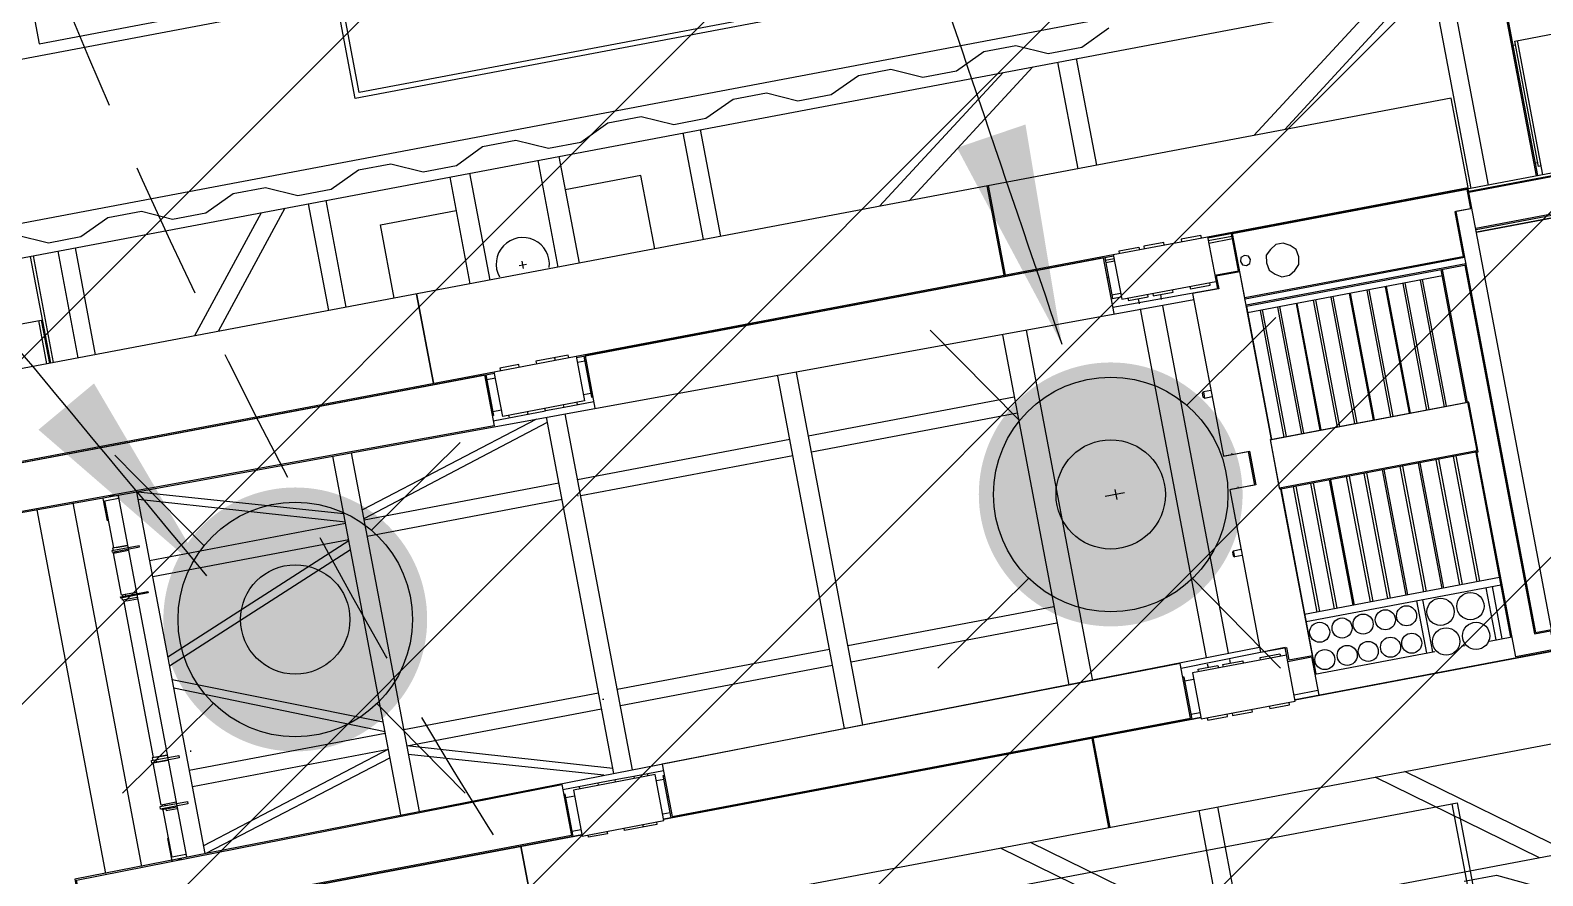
# Model space of a CAD drawing. Extents: x 407440 to 411585, y 6041728 to 6045069.
# Drawn here: x 408296.6 to 408365.4, y 6044236.2 to 6044274.6 of the extents above; entities that cross this region are included whole.
import ezdxf

# ---------------------------------------------------------------- set-up
doc = ezdxf.new("R2010")
doc.units = 0
doc.header["$LTSCALE"] = 5
doc.linetypes.add('foc-TIELINE', pattern=[1.875, 1.25, -0.625])
doc.layers.add('C-WS-T', color=13, linetype='Continuous', lineweight=9)
for name, color, linetype in [('L-MON', 1, 'Continuous'), ('P-BUFFER-PURPLE', 187, 'foc-TIELINE'), ('P-PROPOSED-EXISTING-H', 59, 'Continuous'), ('T-TIE', 201, 'foc-TIELINE')]:
    doc.layers.add(name, color=color, linetype=linetype)
doc.styles.add('80CG', font='ARIALN.TTF', dxfattribs={"height": 10})
doc.dimstyles.new('Compass 5 000', dxfattribs={"dimscale": 5, "dimtxt": 9, "dimasz": 2, "dimexe": 0.2, "dimexo": 0.0625, "dimgap": 0.5, "dimtad": 0, "dimtih": 1, "dimtoh": 1, "dimzin": 0, "dimdsep": 46, "dimtxsty": '80CG', "dimcen": 0.1, "dimse1": 1, "dimse2": 1, "dimclrd": 256, "dimclrt": 256, "dimaunit": 1, "dimadec": 4, "dimazin": 0, "dimtfac": 0.06, "dimtofl": 0, "dimtmove": 0, "dimatfit": 1, "dimfxl": 0.2, "dimtolj": 1, "dimtzin": 0, "dimlwd": -1, "dimarcsym": 0})

# ---------------------------------------------------------------- blocks, each defined once
blk = doc.blocks.new('P-RIG-877')
at = {"layer": 'T-TIE', "linetype": 'ByBlock', "lineweight": 25}
for points in [[(-3.961, 7.348), (-4.271, 7.348), (-4.271, -9.816), (-3.961, -9.816)], [(4.259, 7.348), (3.961, 7.348), (3.961, -9.816), (4.259, -9.816)], [(-2.135, 3.651), (-1.952, 3.651)], [(-1.814, 2.032), (-1.883, 2.021), (-1.929, 1.975), (-1.963, 1.917), (-1.963, 1.848), (-1.929, 1.791), (-1.883, 1.745), (-1.814, 1.734), (-1.745, 1.745), (-1.699, 1.791), (-1.665, 1.848), (-1.665, 1.917), (-1.699, 1.975), (-1.745, 2.021)], [(-1.871, 1.596), (-1.906, 1.584), (-1.917, 1.55), (-1.906, 1.515), (-1.871, 1.504), (-1.837, 1.515), (-1.825, 1.55), (-1.837, 1.584)], [(1.619, 0.287), (1.642, -4.512), (2.124, -4.512), (2.124, 0.287)], [(2.135, 0.379), (2.135, -4.592)], [(-5.74, 0.046), (-9.54, 0.046), (-9.54, -12.284), (-5.74, -12.284)], [(-1.734, -5.35), (-2.147, -5.35), (-2.147, -4.592), (-1.734, -4.592)], [(1.722, -5.35), (2.147, -5.35), (2.147, -4.592), (1.722, -4.592)], [(-1.665, -5.442), (-1.699, -9.942), (-2.135, -9.942), (-2.135, -5.442)], [(2.124, -5.442), (2.124, -9.942), (1.688, -9.942), (1.653, -5.442)], [(-5.844, -7.577), (-9.449, -7.577), (-9.449, -8.863), (-5.844, -8.863)], [(-1.183, -9.07), (-1.183, -8.817), (-1.194, -8.817), (-1.194, -9.07)], [(-0.758, -9.07), (-0.769, -9.07), (-0.769, -8.817), (-0.758, -8.817)], [(0.746, -8.817), (0.769, -8.817), (0.769, -9.07), (0.746, -9.07)], [(1.171, -9.07), (1.171, -8.817), (1.194, -8.817), (1.194, -9.07)]]:
    blk.add_lwpolyline(points, close=True, dxfattribs=at)
for points in [[(-4.179, -9.391), (-4.053, -9.116), (-4.053, -8.817), (-4.179, -8.542), (-4.179, -8.232), (-4.053, -7.968), (-4.053, -7.658), (-4.179, -7.382), (-4.179, -7.084), (-4.053, -6.808), (-4.053, -6.498), (-4.179, -6.223), (-4.179, -5.924), (-4.053, -5.649), (-4.053, -5.339), (-4.179, -5.074), (-4.179, -4.765), (-4.053, -4.489), (-4.053, -4.19), (-4.179, -3.915), (-4.179, -3.605), (-4.053, -3.329), (-4.053, -3.031), (-4.179, -2.755), (-4.179, -2.445), (-4.053, -2.181), (-4.053, -1.871), (-4.179, -1.596), (-4.179, -1.297), (-4.053, -1.022), (-4.053, -0.712), (-4.179, -0.436), (-4.179, -0.138), (-4.053, 0.138), (-4.053, 0.448), (-4.179, 0.723)], [(4.041, 2.457), (4.041, 2.755), (4.179, 3.031)], [(-1.47, 6.027), (-1.47, 6.016), (-1.734, 6.016), (-1.734, 3.662), (-1.734, 6.096), (-2.135, 6.096), (-2.135, 1.251)], [(1.607, 1.022), (1.676, -9.954), (2.135, -9.954), (2.135, -5.35), (2.135, -9.954), (2.962, -9.954), (2.962, 3.662), (2.135, 3.662), (2.135, 1.251), (2.135, 6.096)], [(-2.112, 3.662), (-2.112, 5.958), (-1.757, 5.958), (-1.757, 3.662)], [(-2.101, 5.958), (-2.101, 3.662)], [(-1.768, 5.958), (-1.768, 3.662)], [(-2.216, 4.351), (-2.216, 4.328), (-3.375, 4.328), (-3.375, 4.696), (-2.216, 4.696), (-2.216, 4.673)], [(-2.135, 4.305), (-3.961, 4.305)], [(-2.135, 4.294), (-3.961, 4.294)], [(-2.457, 4.294), (-2.445, 4.294), (-3.651, 4.294)], [(-2.135, 4.351), (-3.375, 4.351)], [(-3.341, 4.305), (-3.341, 4.328)], [(-2.25, 4.328), (-2.25, 4.305)], [(-3.961, 3.846), (-2.135, 3.846)], [(-3.961, 3.685), (-2.135, 3.685)], [(-2.147, -4.592), (-2.147, 0.379), (-2.147, 1.251), (-2.147, 3.662), (-2.974, 3.662), (-2.974, -9.954), (-2.147, -9.954), (-2.147, -5.35)], [(2.135, 3.662), (-2.135, 3.662)], [(-1.538, 3.513), (-1.538, 1.481), (-2.135, 1.481), (-2.135, 3.651)], [(-1.952, 3.662), (-1.952, 3.513), (1.94, 3.513), (1.94, 3.662)], [(-1.952, 3.651), (-1.952, 3.502), (-1.538, 3.502)], [(-1.458, 3.502), (1.952, 3.502), (1.952, 3.651), (2.124, 3.651), (2.124, 3.295), (0.23, 3.295), (0.23, 3.306), (-0.23, 3.306), (-0.23, 3.295), (-1.458, 3.295)], [(-3.961, 3.444), (-2.974, 2.124)], [(-1.527, 3.513), (-1.527, 1.481)], [(-1.47, 3.513), (-1.47, 1.481)], [(-1.458, 3.513), (-1.458, 1.481), (-0.23, 1.481), (-0.23, 3.283), (-1.458, 3.283)], [(3.961, 3.444), (2.962, 2.112)], [(-3.961, 3.169), (-2.974, 1.837)], [(-0.23, 1.481), (-1.78, 1.481), (-1.78, 1.263), (-1.665, 1.263), (-1.665, 1.022), (-0.161, 1.022), (-0.161, 1.263), (0.149, 1.263), (0.149, 1.022), (1.653, 1.022), (1.653, 1.263), (1.768, 1.263), (1.768, 1.481), (0.23, 1.481), (0.23, 1.47), (-0.23, 1.47), (-0.23, 3.295), (0.218, 3.295), (0.218, 1.47), (-0.23, 1.47)], [(-1.401, 3.283), (-1.401, 1.481)], [(0.218, 3.283), (1.94, 3.283)], [(0.23, 3.283), (0.23, 1.481)], [(1.389, 3.283), (1.389, 1.481)], [(1.458, 3.283), (1.458, 1.481)], [(1.458, 3.203), (1.94, 3.203)], [(1.94, 3.088), (1.94, 3.295)], [(3.961, 3.169), (2.962, 1.837)], [(-0.23, 3.1), (-1.401, 3.1)], [(-1.401, 3.077), (-0.23, 3.077)], [(0.23, 3.1), (1.389, 3.1)], [(1.389, 3.077), (0.23, 3.077)], [(1.458, 3.146), (1.94, 3.146)], [(-0.23, 2.939), (-1.401, 2.939)], [(-1.401, 2.916), (-0.23, 2.916)], [(0.23, 2.939), (1.389, 2.939)], [(1.389, 2.916), (0.23, 2.916)], [(-0.23, 2.767), (-1.401, 2.767)], [(-1.401, 2.755), (-0.23, 2.755)], [(0.23, 2.767), (1.389, 2.767)], [(1.389, 2.755), (0.23, 2.755)], [(1.94, 2.859), (1.94, 2.824)], [(-0.23, 2.606), (-1.401, 2.606)], [(-1.401, 2.583), (-0.23, 2.583)], [(0.23, 2.606), (1.389, 2.606)], [(1.389, 2.583), (0.23, 2.583)], [(1.458, 2.56), (1.94, 2.56)], [(1.458, 2.503), (1.94, 2.503)], [(1.94, 1.47), (1.94, 2.583)], [(4.546, -5.281), (3.329, -5.281), (3.329, 2.526), (4.546, 2.526)], [(4.546, 2.48), (3.329, 2.48)], [(-0.23, 2.434), (-1.401, 2.434)], [(-1.401, 2.422), (-0.23, 2.422)], [(0.23, 2.434), (1.389, 2.434)], [(1.389, 2.422), (0.23, 2.422)], [(-0.23, 2.273), (-1.401, 2.273)], [(-1.401, 2.25), (-0.23, 2.25)], [(0.23, 2.273), (1.389, 2.273)], [(1.389, 2.25), (0.23, 2.25)], [(-0.23, 2.112), (-1.401, 2.112)], [(-1.401, 2.089), (-0.23, 2.089)], [(0.23, 2.112), (1.389, 2.112)], [(1.389, 2.089), (0.23, 2.089)], [(-0.23, 1.94), (-1.401, 1.94)], [(-1.401, 1.929), (-0.23, 1.929)], [(0.23, 1.94), (1.389, 1.94)], [(1.389, 1.929), (0.23, 1.929)], [(-0.23, 1.78), (-1.401, 1.78)], [(-1.401, 1.757), (-0.23, 1.757)], [(0.23, 1.78), (1.389, 1.78)], [(1.389, 1.757), (0.23, 1.757)], [(-0.23, 1.619), (-1.401, 1.619)], [(-1.401, 1.596), (-0.23, 1.596)], [(0.23, 1.619), (1.389, 1.619)], [(1.389, 1.596), (0.23, 1.596)], [(-1.791, 1.251), (-1.791, 1.47), (-2.135, 1.47)], [(-2.112, 1.251), (-2.112, 1.47)], [(-2.089, 1.251), (-2.089, 1.47)], [(-1.952, 1.47), (-1.952, 1.481)], [(-0.23, 1.47), (-0.23, 1.481)], [(0.218, 1.481), (1.94, 1.481)], [(1.78, 1.251), (1.78, 1.47), (2.135, 1.47)], [(2.089, 1.251), (2.089, 1.47)], [(-2.147, 1.251), (-1.665, 1.251), (-1.676, 0.287)], [(-2.147, 0.379), (-1.734, 0.379), (-1.734, 1.251)], [(-0.161, 1.033), (-0.161, 1.251), (0.149, 1.251), (0.149, 1.033)], [(1.722, 1.251), (1.722, 0.379), (2.147, 0.379), (2.147, 1.251), (1.653, 1.251), (1.665, 0.287)], [(-2.147, 1.194), (-2.17, 1.194), (-2.17, 1.01), (-2.147, 1.01)], [(-1.734, 1.01), (-1.711, 1.01), (-1.711, 1.194), (-1.734, 1.194)], [(-0.161, 1.102), (-0.172, 1.102)], [(0.149, 1.102), (0.138, 1.102)], [(1.722, 1.01), (1.699, 1.01), (1.699, 1.194), (1.722, 1.194)], [(2.147, 1.01), (2.17, 1.01), (2.17, 1.194), (2.147, 1.194)], [(-1.607, 1.022), (-1.676, -8.748)], [(-0.769, 1.022), (-0.769, 0.987), (-0.769, 0.953), (-0.712, 0.953), (-0.712, 1.022)], [(0.758, 1.022), (0.758, 0.987), (0.758, 0.953), (0.7, 0.953), (0.7, 1.022)], [(-2.147, 0.85), (-2.17, 0.85), (-2.17, 0.666), (-2.147, 0.666)], [(-1.734, 0.666), (-1.711, 0.666), (-1.711, 0.85), (-1.734, 0.85)], [(-0.712, 0.953), (-0.723, 0.941), (-0.758, 0.941), (-0.769, 0.953)], [(0.7, 0.953), (0.712, 0.941), (0.746, 0.941), (0.758, 0.953)], [(1.722, 0.666), (1.699, 0.666), (1.699, 0.85), (1.722, 0.85)], [(2.147, 0.666), (2.17, 0.666), (2.17, 0.85), (2.147, 0.85)], [(-1.665, 0.735), (-1.711, 0.735)], [(1.607, 0.735), (-1.607, 0.735)], [(1.699, 0.735), (1.665, 0.735)], [(-2.147, 0.436), (-2.17, 0.436), (-2.17, 0.62), (-2.147, 0.62)], [(-1.734, 0.436), (-1.711, 0.436), (-1.711, 0.62), (-1.734, 0.62)], [(1.722, 0.436), (1.699, 0.436), (1.699, 0.62), (1.722, 0.62)], [(2.147, 0.436), (2.17, 0.436), (2.17, 0.62), (2.147, 0.62)], [(-1.711, 0.528), (-1.665, 0.528)], [(-1.619, 0.528), (1.607, 0.528)], [(1.665, 0.528), (1.699, 0.528)], [(-3.961, 0.379), (-2.974, 0.379)], [(-2.135, 0.298), (-1.757, 0.298), (-1.757, 0.379)], [(-2.135, -4.592), (-2.135, 0.379)], [(-1.619, 0.287), (-2.135, 0.287), (-2.135, -4.512), (-1.653, -4.512)], [(-2.112, 0.298), (-2.112, 0.379)], [(-2.089, 0.298), (-2.089, 0.379)], [(-1.952, 0.287), (-1.952, 0.298)], [(-1.791, 0.298), (-1.791, 0.379)], [(-1.757, 0.287), (-1.757, 0.298)], [(2.135, 0.298), (1.745, 0.298), (1.745, 0.287)], [(1.78, 0.298), (1.78, 0.379)], [(1.94, 0.287), (1.94, 0.298)], [(2.089, 0.298), (2.089, 0.379)], [(3.961, 0.379), (2.962, 0.379)], [(-3.961, 0.207), (-2.974, 0.207)], [(3.961, 0.207), (2.962, 0.207)], [(-5.74, 0.046), (-4.822, 0.046), (-4.822, -6.131), (-5.74, -6.131)], [(-5.74, 0), (-4.868, 0), (-4.868, -6.085), (-5.74, -6.085)], [(0.046, 0), (-0.047, 0)], [(0, 0.076), (0, -0.101)], [(-3.961, -0.023), (-2.974, -1.355)], [(3.961, -0.023), (2.962, -1.355)], [(-3.961, -0.298), (-2.974, -1.63)], [(3.961, -0.298), (2.962, -1.63)], [(-1.619, -0.528), (1.607, -0.528)], [(-2.147, -0.62), (-2.974, -0.62)], [(-2.147, -0.631), (-2.974, -0.631)], [(2.135, -0.62), (2.962, -0.62)], [(2.135, -0.631), (2.962, -0.631)], [(-1.619, -0.746), (1.619, -0.746)], [(-1.045, -2.652), (-1.045, -0.746)], [(-0.895, -2.652), (-0.895, -0.746)], [(0.895, -2.652), (0.895, -0.746)], [(1.045, -2.652), (1.045, -0.746)], [(1.63, -2.652), (-1.63, -2.652)], [(1.63, -2.824), (-1.63, -2.824)], [(-1.045, -4.787), (-1.045, -2.824)], [(-0.895, -4.787), (-0.895, -2.824)], [(0.895, -4.787), (0.895, -2.824)], [(1.045, -4.787), (1.045, -2.824)], [(-3.961, -3.1), (-2.974, -3.1)], [(-3.961, -3.261), (-2.974, -3.261)], [(-2.974, -3.708), (-3.651, -3.708), (-3.651, -4.409)], [(-3.961, -4.409), (-2.974, -4.409)], [(-2.135, -4.523), (-1.757, -4.523), (-1.757, -4.512)], [(-2.089, -4.523), (-2.089, -4.592)], [(-1.952, -4.523), (-1.952, -4.512)], [(-1.791, -4.523), (-1.791, -4.592)], [(-1.711, -4.512), (-1.711, -4.787), (-1.734, -4.787)], [(1.699, -4.787), (1.699, -4.512)], [(2.135, -4.523), (1.745, -4.523), (1.745, -4.512)], [(1.78, -4.523), (1.78, -4.592)], [(1.94, -4.523), (1.94, -4.512)], [(2.089, -4.523), (2.089, -4.592)], [(-3.961, -4.604), (-2.974, -4.604)], [(-2.147, -4.661), (-2.17, -4.661), (-2.17, -4.96), (-2.147, -4.96)], [(-1.711, -4.661), (-1.734, -4.661)], [(1.699, -4.661), (1.722, -4.661)], [(2.147, -4.661), (2.17, -4.661), (2.17, -4.96), (2.147, -4.96)], [(-2.17, -4.787), (-2.147, -4.787)], [(-1.711, -4.787), (-1.711, -4.96), (-1.734, -4.96)], [(1.642, -4.787), (-1.653, -4.787)], [(-0.895, -4.81), (-0.907, -4.81)], [(1.722, -4.96), (1.699, -4.96), (1.699, -4.787), (1.722, -4.787)], [(2.17, -4.787), (2.147, -4.787)], [(-3.019, -4.914), (-3.088, -4.914)], [(-3.054, -4.948), (-3.054, -4.879)], [(0.964, -4.925), (0.964, -4.937)], [(-1.711, -5.442), (-1.711, -4.96)], [(1.642, -4.96), (-1.653, -4.96)], [(-1.653, -5.052), (-1.137, -6.762)], [(-1.056, -6.762), (-1.607, -4.96)], [(-1.045, -6.762), (-1.045, -4.96)], [(-0.895, -6.762), (-0.895, -4.96)], [(0.895, -6.762), (0.895, -4.96)], [(1.596, -4.96), (1.045, -6.762), (1.045, -4.96)], [(1.642, -5.052), (1.125, -6.762)], [(1.699, -5.442), (1.699, -4.96)], [(-2.147, -5.12), (-2.17, -5.12), (-2.17, -5.293), (-2.147, -5.293)], [(-1.711, -5.12), (-1.734, -5.12)], [(1.699, -5.12), (1.722, -5.12)], [(2.147, -5.12), (2.17, -5.12), (2.17, -5.293), (2.147, -5.293)], [(-3.961, -5.235), (-2.974, -5.235)], [(1.665, -8.748), (-1.676, -8.748), (-1.688, -9.954), (-2.135, -9.954), (-2.135, -5.35)], [(-2.089, -5.35), (-2.089, -5.43)], [(-1.791, -5.35), (-1.791, -5.43)], [(-1.711, -5.293), (-1.734, -5.293)], [(1.699, -5.293), (1.722, -5.293)], [(1.78, -5.35), (1.78, -5.43)], [(2.089, -5.35), (2.089, -5.43)], [(-3.961, -5.419), (-2.974, -5.419)], [(-2.974, -6.119), (-3.651, -6.119), (-3.651, -5.419)], [(-2.135, -5.43), (-1.757, -5.43), (-1.757, -5.442)], [(-1.952, -5.442), (-1.952, -5.43)], [(2.135, -5.43), (1.745, -5.43), (1.745, -5.442)], [(1.94, -5.442), (1.94, -5.43)], [(-2.147, -5.913), (-2.974, -5.913), (-2.147, -5.913)], [(2.135, -5.913), (2.962, -5.913), (2.135, -5.913)], [(-3.961, -6.567), (-2.974, -6.567)], [(-3.961, -6.728), (-2.974, -6.728)], [(1.653, -6.762), (-1.665, -6.762)], [(-3.961, -6.946), (-2.974, -7.749)], [(-1.676, -8.737), (-1.137, -6.934)], [(1.653, -6.934), (-1.665, -6.934)], [(-1.056, -6.934), (-1.607, -8.748)], [(-1.045, -8.748), (-1.045, -6.934)], [(-0.895, -8.748), (-0.895, -6.934)], [(-0.884, -6.934), (-0.149, -8.748)], [(-0.069, -8.748), (-0.804, -6.934)], [(0.057, -8.748), (0.792, -6.934)], [(0.884, -6.934), (0.138, -8.748)], [(0.895, -8.748), (0.895, -6.934)], [(1.045, -8.748), (1.045, -6.934), (1.596, -8.748)], [(1.665, -8.737), (1.125, -6.934)], [(-3.961, -7.164), (-2.974, -7.968)], [(0.735, -8.702), (0.723, -8.702)], [(-3.961, -8.886), (-2.974, -8.886)], [(-1.676, -8.921), (1.665, -8.921)], [(-1.217, -9.047), (-1.653, -9.047), (-1.653, -8.921)], [(-1.217, -9.024), (-1.217, -8.921), (-1.217, -9.058), (-1.194, -9.058)], [(-0.781, -8.921), (-0.781, -9.058), (-1.171, -9.058), (-1.171, -8.921)], [(-0.735, -8.921), (-0.735, -9.058), (-0.758, -9.058)], [(-0.735, -9.024), (-0.723, -9.024), (-0.723, -8.921)], [(0.723, -9.024), (0.723, -8.921), (0.723, -9.058), (0.746, -9.058)], [(1.16, -8.921), (1.16, -9.058), (0.769, -9.058), (0.769, -8.921)], [(1.205, -8.921), (1.205, -9.058), (1.194, -9.058)], [(1.642, -8.921), (1.642, -9.047), (1.205, -9.047)], [(1.205, -9.024), (1.217, -9.024), (1.217, -8.921)], [(-3.961, -9.047), (-2.974, -9.047)], [(-1.688, -9.001), (-1.688, -8.955)], [(-1.47, -9.047), (-1.47, -9.058), (-1.676, -9.058)], [(-1.171, -9.024), (-1.183, -9.024)], [(-1.171, -9.047), (-1.183, -9.047)], [(-0.781, -9.024), (-0.769, -9.024)], [(-0.769, -9.047), (-0.781, -9.047)], [(0.723, -9.047), (-0.735, -9.047)], [(0.769, -9.024), (0.758, -9.024)], [(0.769, -9.047), (0.758, -9.047)], [(1.16, -9.024), (1.171, -9.024)], [(1.171, -9.047), (1.16, -9.047)], [(1.47, -9.047), (1.47, -9.058), (1.676, -9.058)], [(1.676, -8.966), (1.676, -9.001)], [(-3.961, -9.276), (-2.974, -9.276)], [(-2.974, -9.299), (-3.961, -9.299)], [(-2.974, -9.678), (-3.375, -9.678), (-3.375, -9.311), (-2.974, -9.311)], [(-2.974, -9.334), (-3.375, -9.334)], [(-3.341, -9.311), (-3.341, -9.299)], [(1.676, -9.334), (-1.688, -9.334)], [(1.676, -9.667), (-1.688, -9.667)]]:
    blk.add_lwpolyline(points, dxfattribs=at)
for centre, radius in [((1.595, 2.976), 0.124), ((1.871, 2.976), 0.124), ((1.595, 2.7), 0.124), ((1.871, 2.7), 0.124), ((1.574, 2.389), 0.0912), ((1.827, 2.389), 0.0912), ((1.574, 2.193), 0.0912), ((1.827, 2.193), 0.0912), ((1.574, 1.987), 0.0912), ((1.827, 1.987), 0.0912), ((1.574, 1.792), 0.0912), ((1.827, 1.792), 0.0912), ((1.574, 1.585), 0.0912), ((1.827, 1.585), 0.0912)]:
    blk.add_circle(centre, radius, dxfattribs=at)
blk.add_arc((-3.06, -4.914), 0.242, 71.8962, 288.1038, dxfattribs=at)
blk = doc.blocks.new('WC')
at = {"layer": 'L-MON'}
h = blk.add_hatch(color=255, dxfattribs=at)
h.dxf.hatch_style = 1
edge = h.paths.add_edge_path()
edge.add_arc((0, 0), 0.9, 0, 360)
at = {"layer": 'L-MON', "color": 240, "flags": 128}
for points in [[(0.52, 0.608), (1.126, 1.206)], [(-0.622, 0.503), (-1.232, 1.12)], [(-1.179, -1.185), (-0.559, -0.572)], [(1.159, -1.185), (0.557, -0.574)]]:
    blk.add_lwpolyline(points, dxfattribs=at)
at = {"layer": 'L-MON', "color": 240}
for radius in [0.8, 0.373]:
    blk.add_circle((0, 0), radius, dxfattribs=at)

msp = doc.modelspace()

# ---------------------------------------------------------------- hatches: boundary and pattern name
at = {"layer": 'P-PROPOSED-EXISTING-H'}
h = msp.add_hatch(dxfattribs=at)
h.set_pattern_fill('ANSI31', color=256, scale=3.498392, style=0)
h.set_pattern_definition([(45, (-2243.128, 2713.837), (-7.854113246, 7.854113246), [])])
edge = h.paths.add_edge_path()
edge.add_line((408709.29, 6043818.222), (408241.305, 6043729.713))
edge.add_line((408241.305, 6043729.713), (407794.436, 6043645.198))
edge.add_line((407794.436, 6043645.198), (407673.83, 6044282.895))
edge.add_line((407673.83, 6044282.895), (408123.669, 6044351.83))
edge.add_line((408123.669, 6044351.83), (408654.575, 6044433.189))
edge.add_line((408654.575, 6044433.189), (409028.997, 6044539.866))
edge.add_line((409028.997, 6044539.866), (409149.726, 6043901.52))
edge.add_line((409149.726, 6043901.52), (408898.792, 6043854.062))
edge.add_arc((408782.127, 6043952.01), 152.33, 241.43508, 319.98432, ccw=False)

# ---------------------------------------------------------------- linework, layer by layer
at = {"layer": 'P-BUFFER-PURPLE'}
msp.add_circle((408530.04, 6044370.877, -0.107), 250.434, dxfattribs=at)

# ---------------------------------------------------------------- block references
at = {"layer": 'L-MON', "color": 1, "xscale": 6.663603133369418, "yscale": 6.663603133369418, "zscale": 6.663603133369418}
for p in [(408345.754, 6044253.536), (408308.677, 6044247.854)]:
    msp.add_blockref('WC', p, dxfattribs=at)
at = {"layer": 'T-TIE', "linetype": 'ByBlock', "xscale": 4.999999999955019, "yscale": 4.999999999955019, "zscale": 4.999999999955019, "rotation": 280.7096999997605}
msp.add_blockref('P-RIG-877', (408346.005, 6044253.532), dxfattribs=at)

# ---------------------------------------------------------------- leaders
at = {"layer": 'C-WS-T', "path_type": 1}
for points in [[(408343.542, 6044260.35), (408327.321, 6044308.048)], [(408304.661, 6044249.842), (408268.457, 6044293.337)]]:
    msp.add_leader(points, dimstyle='Compass 5 000', override={"dimgap": 0.5, "dimtad": 0}, dxfattribs=at)

doc.saveas('drawing.dxf')
